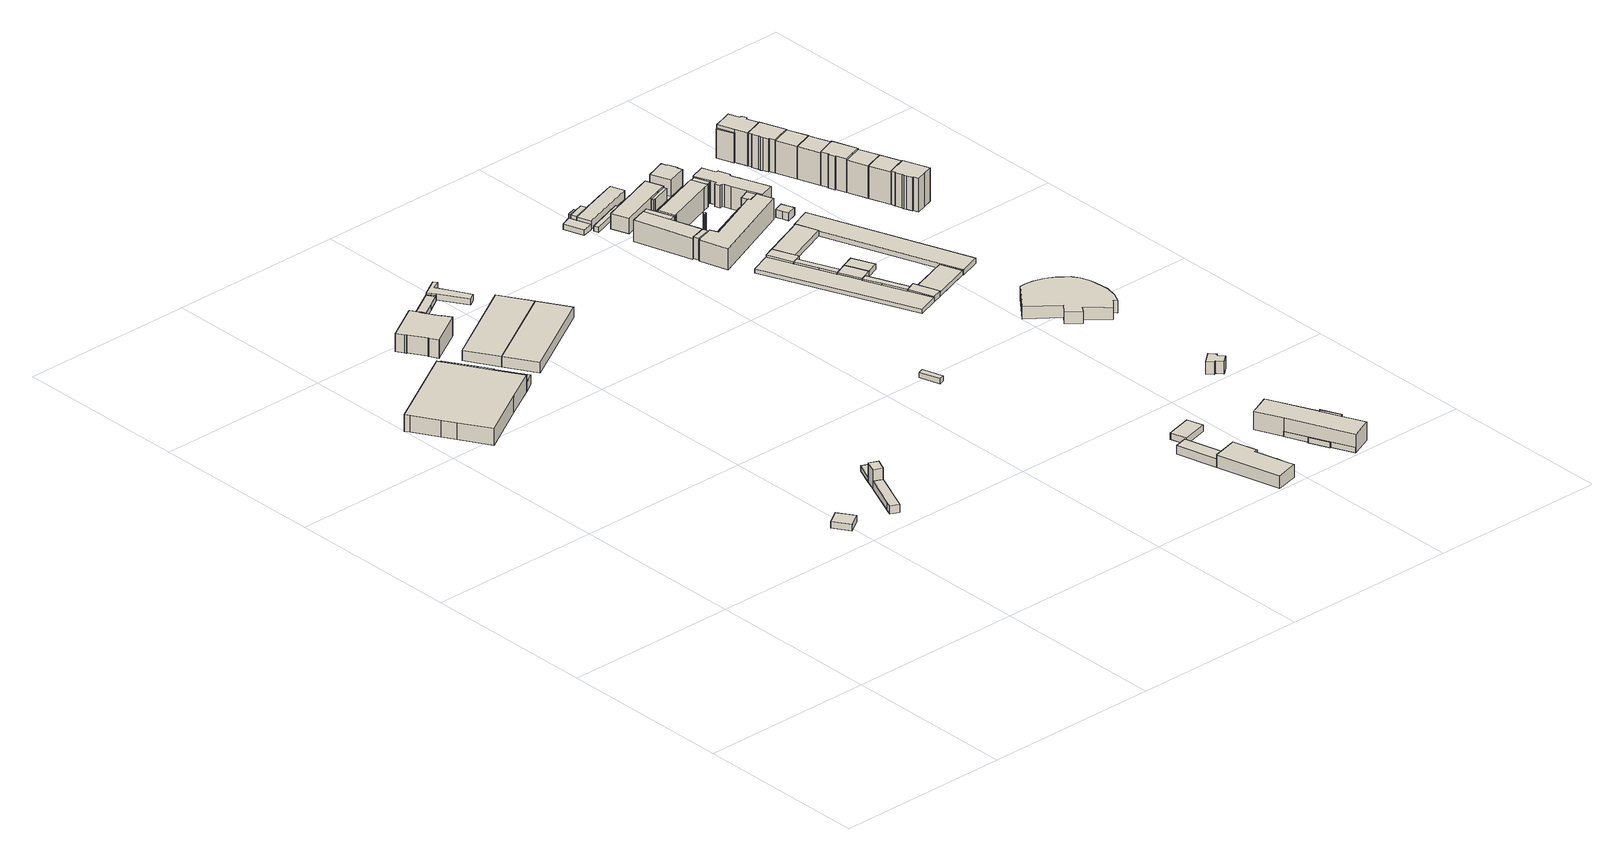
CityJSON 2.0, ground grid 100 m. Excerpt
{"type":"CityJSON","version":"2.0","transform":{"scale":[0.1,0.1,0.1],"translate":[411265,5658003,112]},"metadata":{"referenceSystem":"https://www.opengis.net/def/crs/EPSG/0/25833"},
"CityObjects":{
"building1":{"type":"Building","attributes":{"name":"Alter Schlachthof","Dachtyp_tdc":"tdcPolyFlatRoof","Gemeindeschluessel":14612000,"Dachneigung":0,"QualitaetDacherkennung":9,"Geometrietyp2DReferenz":"3000","measuredHeight":9.53,"function":"31001_2090","roofType":"1000"},"geometry":[{"type":"Solid","lod":"1","boundaries":[[[[0,1,2,3,4,5,6,7,8,9]],[[10,11,12,13,14,15,16,17,18,19]],[[9,11,10,0]],[[8,12,11,9]],[[7,13,12,8]],[[6,14,13,7]],[[5,15,14,6]],[[4,16,15,5]],[[3,17,16,4]],[[2,18,17,3]],[[1,19,18,2]],[[0,10,19,1]]]]}]},
"building2":{"type":"Building","attributes":{"Gemeindeschluessel":14612000,"Dachtyp_tdc":"tdcPolyFlatRoof","Dachneigung":0,"QualitaetDacherkennung":78,"Geometrietyp2DReferenz":"3000","measuredHeight":3.71,"function":"31001_9998","roofType":"1000"},"geometry":[{"type":"Solid","lod":"1","boundaries":[[[[20,21,22,23]],[[24,25,26,27]],[[23,25,24,20]],[[22,26,25,23]],[[21,27,26,22]],[[20,24,27,21]]]]}]},
"building3":{"type":"Building","attributes":{"name":"Alter Schlachthof","Dachtyp_tdc":"tdcPolyFlatRoof","Gemeindeschluessel":14612000,"Dachneigung":11.38,"QualitaetDacherkennung":73,"Geometrietyp2DReferenz":"3000","measuredHeight":6.28,"function":"31001_2090","roofType":"2100"},"geometry":[{"type":"Solid","lod":"1","boundaries":[[[[28,29,30,31]],[[32,33,34,35]],[[31,33,32,28]],[[30,34,33,31]],[[29,35,34,30]],[[28,32,35,29]]]]}]},
"building4":{"type":"Building","attributes":{"name":"Alter Schlachthof","Dachtyp_tdc":"tdcPolyFlatRoof","Gemeindeschluessel":14612000,"Dachneigung":7.67,"QualitaetDacherkennung":67,"Geometrietyp2DReferenz":"3000","measuredHeight":6.2,"function":"31001_2090","roofType":"2100"},"geometry":[{"type":"Solid","lod":"1","boundaries":[[[[36,37,38,39]],[[40,41,35,34]],[[39,41,40,36]],[[38,35,41,39]],[[37,34,35,38]],[[36,40,34,37]]]]}]},
"building5":{"type":"Building","attributes":{"Gemeindeschluessel":14612000,"Dachneigung":78.5,"Dachorientierung":0,"MittlereTraufHoehe":117.08,"QualitaetDacherkennung":98,"ObjektHoehe":5.22,"BodenHoehe":112.3,"Geometrietyp2DReferenz":"3000","AbsoluteHoehe":117.52,"Dachflaeche":137.96,"measuredHeight":5.22,"function":"31001_9998","roofType":"2100","storeysAboveGround":2},"geometry":[{"type":"Solid","lod":"1","boundaries":[[[[42,43,44,45,46]],[[47,48,49,50,51]],[[46,48,47,42]],[[45,49,48,46]],[[44,50,49,45]],[[43,51,50,44]],[[42,47,51,43]]]]}]},
"building6":{"type":"Building","attributes":{"name":"Alter Schlachthof","Dachtyp_tdc":"tdcHipAndGableRoof","Gemeindeschluessel":14612000,"Dachneigung":11.64,"QualitaetDacherkennung":58,"Geometrietyp2DReferenz":"3000","measuredHeight":6.26,"function":"31001_2090","roofType":"5000"},"geometry":[{"type":"Solid","lod":"1","boundaries":[[[[52,53,54,55]],[[56,57,14,13]],[[55,57,56,52]],[[54,14,57,55]],[[53,13,14,54]],[[52,56,13,53]]]]}]},
"building7":{"type":"Building","attributes":{"Gemeindeschluessel":14612000,"Dachneigung":77.65,"Dachorientierung":0,"MittlereTraufHoehe":123.57,"QualitaetDacherkennung":95,"ObjektHoehe":11.77,"BodenHoehe":112.38,"Geometrietyp2DReferenz":"3000","AbsoluteHoehe":124.15,"Dachflaeche":38.64,"measuredHeight":11.77,"function":"31001_9998","roofType":"2100","storeysAboveGround":4},"geometry":[{"type":"Solid","lod":"1","boundaries":[[[[58,59,60,61]],[[62,63,64,65]],[[61,63,62,58]],[[60,64,63,61]],[[59,65,64,60]],[[58,62,65,59]]]]}]},
"building8":{"type":"Building","attributes":{"Dachtyp_tdc":"tdcCutTentRoof","Gemeindeschluessel":14612000,"Dachneigung":25.78,"QualitaetDacherkennung":80,"Geometrietyp2DReferenz":"3000","measuredHeight":12.9,"function":"31001_9998","roofType":"9999"},"geometry":[{"type":"Solid","lod":"1","boundaries":[[[[66,67,68,69,70,71,72,73,74,75,76,77,78,79,80,81,82,83]],[[84,85,86,87,88,89,90,91,92,93,94,95,96,97,98,99,100,101]],[[83,85,84,66]],[[82,86,85,83]],[[81,87,86,82]],[[80,88,87,81]],[[79,89,88,80]],[[78,90,89,79]],[[77,91,90,78]],[[76,92,91,77]],[[75,93,92,76]],[[74,94,93,75]],[[73,95,94,74]],[[72,96,95,73]],[[71,97,96,72]],[[70,98,97,71]],[[69,99,98,70]],[[68,100,99,69]],[[67,101,100,68]],[[66,84,101,67]]]]}]},
"building9":{"type":"Building","attributes":{"Gemeindeschluessel":14612000,"Dachneigung":81.82,"Dachorientierung":0,"MittlereTraufHoehe":115.26,"QualitaetDacherkennung":97,"ObjektHoehe":3.31,"BodenHoehe":112.33,"Geometrietyp2DReferenz":"3000","AbsoluteHoehe":115.64,"Dachflaeche":63.45,"measuredHeight":3.31,"function":"31001_9998","roofType":"2100","storeysAboveGround":1},"geometry":[{"type":"Solid","lod":"1","boundaries":[[[[102,103,104,105]],[[106,107,108,109]],[[105,107,106,102]],[[104,108,107,105]],[[103,109,108,104]],[[102,106,109,103]]]]}]},
"building10":{"type":"Building","attributes":{"Dachtyp_tdc":"tdcPolyFlatRoof","Gemeindeschluessel":14612000,"Dachneigung":0,"QualitaetDacherkennung":83,"Geometrietyp2DReferenz":"3000","measuredHeight":3.04,"function":"31001_9998","roofType":"1000"},"geometry":[{"type":"Solid","lod":"1","boundaries":[[[[110,111,112,113]],[[114,115,116,117]],[[113,115,114,110]],[[112,116,115,113]],[[111,117,116,112]],[[110,114,117,111]]]]}]},
"building11":{"type":"Building","attributes":{"Dachtyp_tdc":"tdcHipRoof","Gemeindeschluessel":14612000,"Dachneigung":18.66,"QualitaetDacherkennung":62,"Geometrietyp2DReferenz":"3000","measuredHeight":7.81,"function":"31001_2000","roofType":"3200"},"geometry":[{"type":"Solid","lod":"1","boundaries":[[[[118,119,120,121]],[[122,123,124,125]],[[121,123,122,118]],[[120,124,123,121]],[[119,125,124,120]],[[118,122,125,119]]]]}]},
"building12":{"type":"Building","attributes":{"Gemeindeschluessel":14612000,"Dachneigung":90,"Dachorientierung":0,"MittlereTraufHoehe":115.45,"QualitaetDacherkennung":100,"ObjektHoehe":2.75,"BodenHoehe":112.71,"Geometrietyp2DReferenz":"3000","AbsoluteHoehe":115.45,"Dachflaeche":93.34,"measuredHeight":2.75,"function":"31001_2000","roofType":"1000","storeysAboveGround":1},"geometry":[{"type":"Solid","lod":"1","boundaries":[[[[126,127,128,129,130,131]],[[132,133,134,135,136,137]],[[131,133,132,126]],[[130,134,133,131]],[[129,135,134,130]],[[128,136,135,129]],[[127,137,136,128]],[[126,132,137,127]]]]}]},
"building13":{"type":"Building","attributes":{"Dachtyp_tdc":"tdcHipRoof","Gemeindeschluessel":14612000,"Dachneigung":18.47,"QualitaetDacherkennung":50,"Geometrietyp2DReferenz":"3000","measuredHeight":7.72,"function":"31001_2000","roofType":"3200"},"geometry":[{"type":"Solid","lod":"1","boundaries":[[[[119,138,139,120]],[[125,124,140,141]],[[120,124,125,119]],[[139,140,124,120]],[[138,141,140,139]],[[119,125,141,138]]]]}]},
"building14":{"type":"Building","attributes":{"Gemeindeschluessel":14612000,"Dachtyp_tdc":"tdcPolyFlatRoof","Dachneigung":0,"QualitaetDacherkennung":73,"Geometrietyp2DReferenz":"3000","measuredHeight":3.45,"function":"31001_9998","roofType":"1000"},"geometry":[{"type":"Solid","lod":"1","boundaries":[[[[142,143,144,145,146,147,148]],[[149,150,151,152,153,154,155]],[[148,150,149,142]],[[147,151,150,148]],[[146,152,151,147]],[[145,153,152,146]],[[144,154,153,145]],[[143,155,154,144]],[[142,149,155,143]]]]}]},
"building15":{"type":"Building","attributes":{"Gemeindeschluessel":14612000,"Dachneigung":82.7,"Dachorientierung":-16.27,"MittlereTraufHoehe":115.8,"QualitaetDacherkennung":93,"ObjektHoehe":3.22,"BodenHoehe":112.78,"Geometrietyp2DReferenz":"3000","AbsoluteHoehe":116,"Dachflaeche":39.64,"measuredHeight":3.22,"function":"31001_9998","roofType":"3100","storeysAboveGround":1},"geometry":[{"type":"Solid","lod":"1","boundaries":[[[[156,157,158,159]],[[160,161,162,163]],[[159,161,160,156]],[[158,162,161,159]],[[157,163,162,158]],[[156,160,163,157]]]]}]},
"building16":{"type":"Building","attributes":{"Dachtyp_tdc":"tdcGableRoof","Gemeindeschluessel":14612000,"Dachneigung":14.34,"QualitaetDacherkennung":86,"Geometrietyp2DReferenz":"3000","measuredHeight":5.36,"function":"31001_2000","roofType":"3100"},"geometry":[{"type":"Solid","lod":"1","boundaries":[[[[164,165,166,167]],[[168,169,170,171]],[[167,169,168,164]],[[166,170,169,167]],[[165,171,170,166]],[[164,168,171,165]]]]}]},
"building17":{"type":"Building","attributes":{"Dachtyp_tdc":"tdcFreeFormRoof","Gemeindeschluessel":14612000,"Dachneigung":14.89,"QualitaetDacherkennung":85,"Geometrietyp2DReferenz":"3000","measuredHeight":8.32,"function":"31001_2000","roofType":"5000"},"geometry":[{"type":"Solid","lod":"1","boundaries":[[[[172,173,174,175,176,177,178,179,180,181,182,183,184]],[[185,168,171,186,187,188,189,190,191,192,193,194,195]],[[184,168,185,172]],[[183,171,168,184]],[[182,186,171,183]],[[181,187,186,182]],[[180,188,187,181]],[[179,189,188,180]],[[178,190,189,179]],[[177,191,190,178]],[[176,192,191,177]],[[175,193,192,176]],[[174,194,193,175]],[[173,195,194,174]],[[172,185,195,173]]]]}]},
"building18":{"type":"Building","attributes":{"Dachtyp_tdc":"tdcGableRoof","Gemeindeschluessel":14612000,"Dachneigung":14.03,"QualitaetDacherkennung":71,"Geometrietyp2DReferenz":"3000","measuredHeight":4.39,"function":"31001_2000","roofType":"3100"},"geometry":[{"type":"Solid","lod":"1","boundaries":[[[[196,197,198,199]],[[200,201,202,203]],[[199,201,200,196]],[[198,202,201,199]],[[197,203,202,198]],[[196,200,203,197]]]]}]},
"building19":{"type":"Building","attributes":{"Dachtyp_tdc":"tdcFreeFormRoof","Gemeindeschluessel":14612000,"Dachneigung":13.17,"QualitaetDacherkennung":57,"Geometrietyp2DReferenz":"3000","measuredHeight":3.96,"function":"31001_2000","roofType":"5000"},"geometry":[{"type":"Solid","lod":"1","boundaries":[[[[204,205,206,207]],[[208,209,210,211]],[[207,209,208,204]],[[206,210,209,207]],[[205,211,210,206]],[[204,208,211,205]]]]}]},
"building20":{"type":"Building","attributes":{"Gemeindeschluessel":14612000,"Geometrietyp2DReferenz":"3000","function":"31001_2000","roofType":"9999"},"children":["building20-1","building20-2"]},
"building20-1":{"type":"BuildingPart","attributes":{"Dachtyp_tdc":"tdcPolyFlatRoof","Dachneigung":3.9,"QualitaetDacherkennung":45,"Geometrietyp2DReferenz":"3000","measuredHeight":5.25,"roofType":"2100"},"parents":["building20"],"geometry":[{"type":"Solid","lod":"1","boundaries":[[[[212,213,214,215]],[[216,217,218,219]],[[215,217,216,212]],[[214,218,217,215]],[[213,219,218,214]],[[212,216,219,213]]]]}]},
"building20-2":{"type":"BuildingPart","attributes":{"Dachtyp_tdc":"tdcPolyFlatRoof","Dachneigung":6.05,"QualitaetDacherkennung":46,"Geometrietyp2DReferenz":"3000","measuredHeight":5.54,"roofType":"2100"},"parents":["building20"],"geometry":[{"type":"Solid","lod":"1","boundaries":[[[[220,221,222,223,224]],[[225,226,216,219,227]],[[224,226,225,220]],[[223,216,226,224]],[[222,219,216,223]],[[221,227,219,222]],[[220,225,227,221]]]]}]},
"building21":{"type":"Building","attributes":{"Dachtyp_tdc":"tdcPolyFlatRoof","Gemeindeschluessel":14612000,"Dachneigung":0,"QualitaetDacherkennung":71,"Geometrietyp2DReferenz":"3000","measuredHeight":12.39,"function":"31001_9998","roofType":"1000"},"geometry":[{"type":"Solid","lod":"1","boundaries":[[[[228,229,230,231]],[[232,233,234,235]],[[231,233,232,228]],[[230,234,233,231]],[[229,235,234,230]],[[228,232,235,229]]]]}]},
"building22":{"type":"Building","attributes":{"Dachtyp_tdc":"tdcPolyFlatRoof","Gemeindeschluessel":14612000,"Dachneigung":0,"QualitaetDacherkennung":60,"Geometrietyp2DReferenz":"3000","measuredHeight":12.35,"function":"31001_9998","roofType":"1000"},"geometry":[{"type":"Solid","lod":"1","boundaries":[[[[236,237,238,239,240,241,242,243]],[[244,245,246,247,248,249,250,251]],[[243,245,244,236]],[[242,246,245,243]],[[241,247,246,242]],[[240,248,247,241]],[[239,249,248,240]],[[238,250,249,239]],[[237,251,250,238]],[[236,244,251,237]]]]}]},
"building23":{"type":"Building","attributes":{"Gemeindeschluessel":14612000,"Geometrietyp2DReferenz":"3000","function":"31001_9998","roofType":"9999"},"children":["building23-1","building23-2","building23-3","building23-4"]},
"building23-1":{"type":"BuildingPart","attributes":{"Dachtyp_tdc":"tdcPolyFlatRoof","Dachneigung":0,"QualitaetDacherkennung":0,"Geometrietyp2DReferenz":"3000","measuredHeight":3.02,"roofType":"9999"},"parents":["building23"],"geometry":[{"type":"Solid","lod":"1","boundaries":[[[[252,253,254,255]],[[256,257,258,259]],[[255,257,256,252]],[[254,258,257,255]],[[253,259,258,254]],[[252,256,259,253]]]]}]},
"building23-2":{"type":"BuildingPart","attributes":{"Dachtyp_tdc":"tdcHipRoof","Dachneigung":33.66,"QualitaetDacherkennung":73,"Geometrietyp2DReferenz":"3000","measuredHeight":12.81,"roofType":"3200"},"parents":["building23"],"geometry":[{"type":"Solid","lod":"1","boundaries":[[[[260,261,262,263,264,265,266,267,268]],[[269,270,271,272,273,274,275,276,277]],[[268,270,269,260]],[[267,271,270,268]],[[266,272,271,267]],[[265,273,272,266]],[[264,274,273,265]],[[263,275,274,264]],[[262,276,275,263]],[[261,277,276,262]],[[260,269,277,261]]]]}]},
"building23-3":{"type":"BuildingPart","attributes":{"Dachtyp_tdc":"tdcPolyFlatRoof","Dachneigung":0,"QualitaetDacherkennung":55,"Geometrietyp2DReferenz":"3000","measuredHeight":11.5,"roofType":"1000"},"parents":["building23"],"geometry":[{"type":"Solid","lod":"1","boundaries":[[[[278,279,280,281,282]],[[271,270,283,284,272]],[[282,270,271,278]],[[281,283,270,282]],[[280,284,283,281]],[[279,272,284,280]],[[278,271,272,279]]]]}]},
"building23-4":{"type":"BuildingPart","attributes":{"Dachtyp_tdc":"tdcPolyFlatRoof","Dachneigung":0,"QualitaetDacherkennung":0,"Geometrietyp2DReferenz":"3000","measuredHeight":3.12,"roofType":"9999"},"parents":["building23"],"geometry":[{"type":"Solid","lod":"1","boundaries":[[[[285,286,287,288,289,290,291]],[[292,276,275,293,294,258,257]],[[291,276,292,285]],[[290,275,276,291]],[[289,293,275,290]],[[288,294,293,289]],[[287,258,294,288]],[[286,257,258,287]],[[285,292,257,286]]]]}]},
"building24":{"type":"Building","attributes":{"Dachtyp_tdc":"tdcPolyFlatRoof","Gemeindeschluessel":14612000,"Dachneigung":8.72,"QualitaetDacherkennung":69,"Geometrietyp2DReferenz":"3000","measuredHeight":3.14,"function":"31001_9998","roofType":"2100"},"geometry":[{"type":"Solid","lod":"1","boundaries":[[[[295,296,297,298]],[[299,300,301,302]],[[298,300,299,295]],[[297,301,300,298]],[[296,302,301,297]],[[295,299,302,296]]]]}]},
"building25":{"type":"Building","attributes":{"Dachtyp_tdc":"tdcPolyFlatRoof","Gemeindeschluessel":14612000,"Dachneigung":0,"QualitaetDacherkennung":32,"Geometrietyp2DReferenz":"3000","measuredHeight":12.05,"function":"31001_9998","roofType":"1000"},"geometry":[{"type":"Solid","lod":"1","boundaries":[[[[303,304,305,306,307]],[[246,308,309,310,247]],[[307,308,246,303]],[[306,309,308,307]],[[305,310,309,306]],[[304,247,310,305]],[[303,246,247,304]]]]}]},
"building26":{"type":"Building","attributes":{"Stand_DGM":"2016","Stand_Basis-DLM":"2021","Gemeindeschluessel":"14612000","ObjektHoehe":20,"Stand_Laserscan":"2016","BodenHoehe":113.61,"Stand_3D-Stadtmodell":"2023","Geometrietyp2DReferenz":1000,"AbsoluteHoehe":133.61,"measuredHeight":20,"function":"51002_1290","roofType":"9999"},"geometry":[{"type":"Solid","lod":"1","boundaries":[[[[311,312,313,314,315,316,317,318,319,320,321,322,323,324,325,326,327,328,329,330,331,332,333]],[[334,335,336,337,338,339,340,341,342,343,344,345,346,347,348,349,350,351,352,353,354,355,356]],[[333,335,334,311]],[[332,336,335,333]],[[331,337,336,332]],[[330,338,337,331]],[[329,339,338,330]],[[328,340,339,329]],[[327,341,340,328]],[[326,342,341,327]],[[325,343,342,326]],[[324,344,343,325]],[[323,345,344,324]],[[322,346,345,323]],[[321,347,346,322]],[[320,348,347,321]],[[319,349,348,320]],[[318,350,349,319]],[[317,351,350,318]],[[316,352,351,317]],[[315,353,352,316]],[[314,354,353,315]],[[313,355,354,314]],[[312,356,355,313]],[[311,334,356,312]]]]}]},
"building27":{"type":"Building","attributes":{"Dachtyp_tdc":"tdcFreeFormRoof","Gemeindeschluessel":14612000,"Dachneigung":29.75,"QualitaetDacherkennung":46,"Geometrietyp2DReferenz":"3000","measuredHeight":6.28,"function":"31001_2000","roofType":"5000"},"geometry":[{"type":"Solid","lod":"1","boundaries":[[[[357,358,359,360,361,362]],[[363,364,365,366,367,368]],[[362,364,363,357]],[[361,365,364,362]],[[360,366,365,361]],[[359,367,366,360]],[[358,368,367,359]],[[357,363,368,358]]]]}]},
"building28":{"type":"Building","attributes":{"Dachtyp_tdc":"tdcPolyFlatRoof","Gemeindeschluessel":14612000,"Dachneigung":0,"QualitaetDacherkennung":53,"Geometrietyp2DReferenz":"3000","measuredHeight":5.5,"function":"31001_9998","roofType":"1000"},"geometry":[{"type":"Solid","lod":"1","boundaries":[[[[369,370,371,372]],[[373,374,375,376]],[[372,374,373,369]],[[371,375,374,372]],[[370,376,375,371]],[[369,373,376,370]]]]}]},
"building29":{"type":"Building","attributes":{"name":"NEO","Dachtyp_tdc":"tdcPolyFlatRoof","Gemeindeschluessel":14612000,"Dachneigung":0,"QualitaetDacherkennung":0,"Geometrietyp2DReferenz":"3000","BezugspunktDach":"2000","measuredHeight":3,"function":"31001_9998"},"geometry":[{"type":"Solid","lod":"1","boundaries":[[[[377,378,379,380,381]],[[382,383,384,385,386]],[[381,383,382,377]],[[380,384,383,381]],[[379,385,384,380]],[[378,386,385,379]],[[377,382,386,378]]]]}]},
"building30":{"type":"Building","attributes":{"Dachtyp_tdc":"tdcPolyFlatRoof","Gemeindeschluessel":14612000,"Dachneigung":0,"QualitaetDacherkennung":67,"Geometrietyp2DReferenz":"3000","measuredHeight":8.92,"function":"31001_9998","roofType":"1000"},"geometry":[{"type":"Solid","lod":"1","boundaries":[[[[387,388,389,390,391,392,393,394,395,396]],[[397,398,399,400,401,402,403,404,405,406]],[[396,398,397,387]],[[395,399,398,396]],[[394,400,399,395]],[[393,401,400,394]],[[392,402,401,393]],[[391,403,402,392]],[[390,404,403,391]],[[389,405,404,390]],[[388,406,405,389]],[[387,397,406,388]]]]}]},
"building31":{"type":"Building","attributes":{"name":"NEO","Dachtyp_tdc":"tdcPolyFlatRoof","Gemeindeschluessel":14612000,"Dachneigung":0,"QualitaetDacherkennung":0,"Geometrietyp2DReferenz":"3000","BezugspunktDach":"2000","measuredHeight":3,"function":"31001_9998"},"geometry":[{"type":"Solid","lod":"1","boundaries":[[[[407,408,409,410,411]],[[412,413,414,415,416]],[[411,413,412,407]],[[410,414,413,411]],[[409,415,414,410]],[[408,416,415,409]],[[407,412,416,408]]]]}]},
"building32":{"type":"Building","attributes":{"Dachtyp_tdc":"tdcPolyFlatRoof","Gemeindeschluessel":14612000,"Dachneigung":0,"QualitaetDacherkennung":58,"Geometrietyp2DReferenz":"3000","measuredHeight":12.03,"function":"31001_9998","roofType":"1000"},"geometry":[{"type":"Solid","lod":"1","boundaries":[[[[417,418,419,420,421,422,423,424,425,426,427,428,429,430]],[[431,432,433,434,232,235,435,436,437,438,439,440,441,442]],[[430,432,431,417]],[[429,433,432,430]],[[428,434,433,429]],[[427,232,434,428]],[[426,235,232,427]],[[425,435,235,426]],[[424,436,435,425]],[[423,437,436,424]],[[422,438,437,423]],[[421,439,438,422]],[[420,440,439,421]],[[419,441,440,420]],[[418,442,441,419]],[[417,431,442,418]]]]}]},
"building33":{"type":"Building","attributes":{"Dachtyp_tdc":"tdcPolyFlatRoof","Gemeindeschluessel":14612000,"Dachneigung":0,"QualitaetDacherkennung":41,"Geometrietyp2DReferenz":"3000","measuredHeight":5.56,"function":"31001_9998","roofType":"1000"},"geometry":[{"type":"Solid","lod":"1","boundaries":[[[[443,444,445,446]],[[447,448,449,450]],[[446,448,447,443]],[[445,449,448,446]],[[444,450,449,445]],[[443,447,450,444]]]]}]},
"building34":{"type":"Building","attributes":{"Dachtyp_tdc":"tdcPolyFlatRoof","Gemeindeschluessel":14612000,"Dachneigung":0,"QualitaetDacherkennung":69,"Geometrietyp2DReferenz":"3000","measuredHeight":12.73,"function":"31001_9998","roofType":"1000"},"geometry":[{"type":"Solid","lod":"1","boundaries":[[[[451,452,453,454,455,456,457,458,459]],[[460,461,462,463,464,465,466,467,468]],[[459,461,460,451]],[[458,462,461,459]],[[457,463,462,458]],[[456,464,463,457]],[[455,465,464,456]],[[454,466,465,455]],[[453,467,466,454]],[[452,468,467,453]],[[451,460,468,452]]]]}]},
"building35":{"type":"Building","attributes":{"Dachtyp_tdc":"tdcPolyFlatRoof","Gemeindeschluessel":14612000,"Dachneigung":0,"QualitaetDacherkennung":76,"Geometrietyp2DReferenz":"3000","measuredHeight":7.26,"function":"31001_2000","roofType":"1000"},"geometry":[{"type":"Solid","lod":"1","boundaries":[[[[469,470,471,472,473,474,475,476]],[[477,478,479,480,481,482,483,484]],[[476,478,477,469]],[[475,479,478,476]],[[474,480,479,475]],[[473,481,480,474]],[[472,482,481,473]],[[471,483,482,472]],[[470,484,483,471]],[[469,477,484,470]]]]}]},
"building36":{"type":"Building","attributes":{"Dachtyp_tdc":"tdcPolyFlatRoof","Gemeindeschluessel":14612000,"Dachneigung":2.61,"QualitaetDacherkennung":60,"Geometrietyp2DReferenz":"3000","measuredHeight":5.62,"function":"31001_9998","roofType":"2100"},"geometry":[{"type":"Solid","lod":"1","boundaries":[[[[485,486,487,488,489,490,491]],[[492,493,494,495,439,438,496]],[[491,493,492,485]],[[490,494,493,491]],[[489,495,494,490]],[[488,439,495,489]],[[487,438,439,488]],[[486,496,438,487]],[[485,492,496,486]]]]}]},
"building37":{"type":"Building","attributes":{"name":"NEO","Dachtyp_tdc":"tdcPolyFlatRoof","Gemeindeschluessel":14612000,"Dachneigung":0,"QualitaetDacherkennung":100,"Geometrietyp2DReferenz":"3000","measuredHeight":3,"function":"31001_9998","roofType":"1000"},"geometry":[{"type":"Solid","lod":"1","boundaries":[[[[497,498,499,500]],[[501,502,503,504]],[[500,502,501,497]],[[499,503,502,500]],[[498,504,503,499]],[[497,501,504,498]]]]}]},
"building38":{"type":"Building","attributes":{"Dachtyp_tdc":"tdcFreeFormRoof","Gemeindeschluessel":14612000,"Dachneigung":37.82,"QualitaetDacherkennung":17,"Geometrietyp2DReferenz":"3000","measuredHeight":8.64,"function":"31001_9998","roofType":"5000"},"geometry":[{"type":"Solid","lod":"1","boundaries":[[[[505,506,507,508,509,510,511]],[[512,513,514,515,516,517,518]],[[511,513,512,505]],[[510,514,513,511]],[[509,515,514,510]],[[508,516,515,509]],[[507,517,516,508]],[[506,518,517,507]],[[505,512,518,506]]]]}]},
"building39":{"type":"Building","attributes":{"name":"NEO","Gemeindeschluessel":14612000,"Geometrietyp2DReferenz":"3000","function":"31001_9998","roofType":"9999"},"children":["building39-1","building39-2","building39-3","building39-4","building39-5","building39-6","building39-7"]},
"building39-1":{"type":"BuildingPart","attributes":{"Dachtyp_tdc":"tdcPolyFlatRoof","Dachneigung":0,"QualitaetDacherkennung":92,"Geometrietyp2DReferenz":"3000","measuredHeight":3.3,"roofType":"1000"},"parents":["building39"],"geometry":[{"type":"Solid","lod":"1","boundaries":[[[[519,520,521,522,377,381]],[[523,524,525,526,527,528]],[[381,524,523,519]],[[377,525,524,381]],[[522,526,525,377]],[[521,527,526,522]],[[520,528,527,521]],[[519,523,528,520]]]]}]},
"building39-2":{"type":"BuildingPart","attributes":{"Dachtyp_tdc":"tdcPolyFlatRoof","Dachneigung":5.99,"QualitaetDacherkennung":68,"Geometrietyp2DReferenz":"3000","measuredHeight":3.06,"roofType":"2100"},"parents":["building39"],"geometry":[{"type":"Solid","lod":"1","boundaries":[[[[529,530,531,532,533,534,535,536,537,538,539]],[[526,525,540,541,542,543,544,545,546,547,548]],[[539,525,526,529]],[[538,540,525,539]],[[537,541,540,538]],[[536,542,541,537]],[[535,543,542,536]],[[534,544,543,535]],[[533,545,544,534]],[[532,546,545,533]],[[531,547,546,532]],[[530,548,547,531]],[[529,526,548,530]]]]}]},
"building39-3":{"type":"BuildingPart","attributes":{"Dachtyp_tdc":"tdcPolyFlatRoof","Dachneigung":0,"QualitaetDacherkennung":0,"Geometrietyp2DReferenz":"3000","measuredHeight":3.32,"roofType":"9999"},"parents":["building39"],"geometry":[{"type":"Solid","lod":"1","boundaries":[[[[521,520,549,550]],[[527,551,552,528]],[[550,551,527,521]],[[549,552,551,550]],[[520,528,552,549]],[[521,527,528,520]]]]}]},
"building39-4":{"type":"BuildingPart","attributes":{"Dachtyp_tdc":"tdcHipAndGableRoof","Dachneigung":10.3,"QualitaetDacherkennung":31,"Geometrietyp2DReferenz":"3000","measuredHeight":3.14,"roofType":"5000"},"parents":["building39"],"geometry":[{"type":"Solid","lod":"1","boundaries":[[[[553,554,555,556]],[[557,558,559,560]],[[555,558,557,556]],[[554,559,558,555]],[[553,560,559,554]],[[556,557,560,553]]]]}]},
"building39-5":{"type":"BuildingPart","attributes":{"Dachtyp_tdc":"tdcPolyFlatRoof","Dachneigung":0,"QualitaetDacherkennung":0,"Geometrietyp2DReferenz":"3000","measuredHeight":3.15,"roofType":"9999"},"parents":["building39"],"geometry":[{"type":"Solid","lod":"1","boundaries":[[[[409,561,562,563,564,410]],[[545,565,566,560,559,546]],[[410,565,545,409]],[[564,566,565,410]],[[563,560,566,564]],[[562,559,560,563]],[[561,546,559,562]],[[409,545,546,561]]]]}]},
"building39-6":{"type":"BuildingPart","attributes":{"Dachtyp_tdc":"tdcPolyFlatRoof","Dachneigung":0,"QualitaetDacherkennung":0,"Geometrietyp2DReferenz":"3000","measuredHeight":3.25,"roofType":"9999"},"parents":["building39"],"geometry":[{"type":"Solid","lod":"1","boundaries":[[[[379,567,568,498,497,380]],[[541,569,570,571,572,542]],[[380,569,541,379]],[[497,570,569,380]],[[498,571,570,497]],[[568,572,571,498]],[[567,542,572,568]],[[379,541,542,567]]]]}]},
"building39-7":{"type":"BuildingPart","attributes":{"Dachtyp_tdc":"tdcPolyFlatRoof","Dachneigung":0,"QualitaetDacherkennung":0,"Geometrietyp2DReferenz":"3000","measuredHeight":3,"roofType":"9999"},"parents":["building39"],"geometry":[{"type":"Solid","lod":"1","boundaries":[[[[573,574,575,576,577,578,579,580]],[[581,582,583,584,558,557,552,551]],[[580,582,581,573]],[[579,583,582,580]],[[578,584,583,579]],[[577,558,584,578]],[[576,557,558,577]],[[575,552,557,576]],[[574,551,552,575]],[[573,581,551,574]]]]}]},
"building40":{"type":"Building","attributes":{"Dachtyp_tdc":"tdcPolyFlatRoof","Gemeindeschluessel":14612000,"Dachneigung":0,"QualitaetDacherkennung":70,"Geometrietyp2DReferenz":"3000","measuredHeight":12.07,"function":"31001_9998","roofType":"1000"},"geometry":[{"type":"Solid","lod":"1","boundaries":[[[[585,586,587,588,589,590,591,592]],[[593,466,465,594,595,596,597,598]],[[592,466,593,585]],[[591,465,466,592]],[[590,594,465,591]],[[589,595,594,590]],[[588,596,595,589]],[[587,597,596,588]],[[586,598,597,587]],[[585,593,598,586]]]]}]},
"building41":{"type":"Building","attributes":{"Dachtyp_tdc":"tdcPolyFlatRoof","Gemeindeschluessel":14612000,"Dachneigung":7.11,"QualitaetDacherkennung":47,"Geometrietyp2DReferenz":"3000","measuredHeight":12.09,"function":"31001_9998","roofType":"2100"},"geometry":[{"type":"Solid","lod":"1","boundaries":[[[[599,600,601,602,603,604]],[[439,495,494,605,441,440]],[[604,495,439,599]],[[603,494,495,604]],[[602,605,494,603]],[[601,441,605,602]],[[600,440,441,601]],[[599,439,440,600]]]]}]},
"building42":{"type":"Building","attributes":{"Gemeindeschluessel":14612000,"Dachneigung":90,"Dachorientierung":0,"MittlereTraufHoehe":119.98,"QualitaetDacherkennung":50,"ObjektHoehe":6.96,"BodenHoehe":113.02,"Geometrietyp2DReferenz":"3000","AbsoluteHoehe":119.98,"Dachflaeche":1209.79,"measuredHeight":6.96,"function":"31001_2000","roofType":"1000","storeysAboveGround":2},"geometry":[{"type":"Solid","lod":"1","boundaries":[[[[606,607,608,609,610,611,612,613,614,615,616,617,618,619,620,621,622,623,624]],[[625,626,627,628,629,630,631,632,633,634,635,636,637,638,639,640,641,642,643]],[[624,626,625,606]],[[623,627,626,624]],[[622,628,627,623]],[[621,629,628,622]],[[620,630,629,621]],[[619,631,630,620]],[[618,632,631,619]],[[617,633,632,618]],[[616,634,633,617]],[[615,635,634,616]],[[614,636,635,615]],[[613,637,636,614]],[[612,638,637,613]],[[611,639,638,612]],[[610,640,639,611]],[[609,641,640,610]],[[608,642,641,609]],[[607,643,642,608]],[[606,625,643,607]]]]}]},
"building43":{"type":"Building","attributes":{"Gemeindeschluessel":14612000,"Geometrietyp2DReferenz":"3000","function":"31001_9998","roofType":"9999"},"children":["building43-1","building43-2"]},
"building43-1":{"type":"BuildingPart","attributes":{"Dachtyp_tdc":"tdcHipAndGableRoof","Dachneigung":12.36,"QualitaetDacherkennung":21,"Geometrietyp2DReferenz":"3000","measuredHeight":4.64,"roofType":"5000"},"parents":["building43"],"geometry":[{"type":"Solid","lod":"1","boundaries":[[[[644,645,646,647]],[[648,649,650,651]],[[647,649,648,644]],[[646,650,649,647]],[[645,651,650,646]],[[644,648,651,645]]]]}]},
"building43-2":{"type":"BuildingPart","attributes":{"Dachtyp_tdc":"tdcTentRoof","Dachneigung":23.63,"QualitaetDacherkennung":79,"Geometrietyp2DReferenz":"3000","measuredHeight":10.82,"roofType":"3500"},"parents":["building43"],"geometry":[{"type":"Solid","lod":"1","boundaries":[[[[652,653,654,655,656,657,658,659,660,661]],[[651,662,663,664,665,666,667,668,669,648]],[[660,662,651,661]],[[659,663,662,660]],[[658,664,663,659]],[[657,665,664,658]],[[656,666,665,657]],[[655,667,666,656]],[[654,668,667,655]],[[653,669,668,654]],[[652,648,669,653]],[[661,651,648,652]]]]}]},
"building44":{"type":"Building","attributes":{"Dachtyp_tdc":"tdcFreeFormRoof","Gemeindeschluessel":14612000,"Dachneigung":29.74,"QualitaetDacherkennung":71,"Geometrietyp2DReferenz":"3000","measuredHeight":14.82,"function":"31001_9998","roofType":"5000"},"geometry":[{"type":"Solid","lod":"1","boundaries":[[[[670,671,672,673,674,675,676,677,678,679,680,681,682,683,684,685,686,687,688,689,690,691,692,693]],[[694,695,696,697,698,699,700,701,702,703,704,705,706,707,708,709,710,711,712,713,714,715,716,717]],[[693,695,694,670]],[[692,696,695,693]],[[691,697,696,692]],[[690,698,697,691]],[[689,699,698,690]],[[688,700,699,689]],[[687,701,700,688]],[[686,702,701,687]],[[685,703,702,686]],[[684,704,703,685]],[[683,705,704,684]],[[682,706,705,683]],[[681,707,706,682]],[[680,708,707,681]],[[679,709,708,680]],[[678,710,709,679]],[[677,711,710,678]],[[676,712,711,677]],[[675,713,712,676]],[[674,714,713,675]],[[673,715,714,674]],[[672,716,715,673]],[[671,717,716,672]],[[670,694,717,671]]]]}]},
"building45":{"type":"Building","attributes":{"Dachtyp_tdc":"tdcPolyFlatRoof","Gemeindeschluessel":14612000,"Dachneigung":0,"QualitaetDacherkennung":81,"Geometrietyp2DReferenz":"3000","measuredHeight":4.4,"function":"31001_9998","roofType":"1000"},"geometry":[{"type":"Solid","lod":"1","boundaries":[[[[718,719,720,721,722,723]],[[724,725,726,727,728,729]],[[723,725,724,718]],[[722,726,725,723]],[[721,727,726,722]],[[720,728,727,721]],[[719,729,728,720]],[[718,724,729,719]]]]}]},
"building46":{"type":"Building","attributes":{"Gemeindeschluessel":14612000,"Geometrietyp2DReferenz":"3000","function":"31001_9998","roofType":"9999"},"children":["building46-1","building46-2"]},
"building46-1":{"type":"BuildingPart","attributes":{"Dachtyp_tdc":"tdcFreeFormRoof","Dachneigung":51.58,"QualitaetDacherkennung":24,"Geometrietyp2DReferenz":"3000","measuredHeight":17.11,"roofType":"5000"},"parents":["building46"],"geometry":[{"type":"Solid","lod":"1","boundaries":[[[[730,731,732,733]],[[734,735,736,737]],[[733,735,734,730]],[[732,736,735,733]],[[731,737,736,732]],[[730,734,737,731]]]]}]},
"building46-2":{"type":"BuildingPart","attributes":{"Dachtyp_tdc":"tdcGableRoof","Dachneigung":44.61,"QualitaetDacherkennung":76,"Geometrietyp2DReferenz":"3000","measuredHeight":22.48,"roofType":"3100"},"parents":["building46"],"geometry":[{"type":"Solid","lod":"1","boundaries":[[[[738,739,740,741,742,743,744,745,746,747,748,749,750]],[[751,752,753,754,755,756,757,758,734,737,759,760,761]],[[750,752,751,738]],[[749,753,752,750]],[[748,754,753,749]],[[747,755,754,748]],[[746,756,755,747]],[[745,757,756,746]],[[744,758,757,745]],[[743,734,758,744]],[[742,737,734,743]],[[741,759,737,742]],[[740,760,759,741]],[[739,761,760,740]],[[738,751,761,739]]]]}]},
"building47":{"type":"Building","attributes":{"Dachtyp_tdc":"tdcGableRoof","Gemeindeschluessel":14612000,"Dachneigung":44.67,"QualitaetDacherkennung":75,"Geometrietyp2DReferenz":"3000","measuredHeight":22.5,"function":"31001_9998","roofType":"3100"},"geometry":[{"type":"Solid","lod":"1","boundaries":[[[[762,763,764,765,766,767,768,769,770,771,772,773,774]],[[775,776,777,778,779,780,758,757,756,781,782,783,784]],[[774,776,775,762]],[[773,777,776,774]],[[772,778,777,773]],[[771,779,778,772]],[[770,780,779,771]],[[769,758,780,770]],[[768,757,758,769]],[[767,756,757,768]],[[766,781,756,767]],[[765,782,781,766]],[[764,783,782,765]],[[763,784,783,764]],[[762,775,784,763]]]]}]},
"building48":{"type":"Building","attributes":{"Dachtyp_tdc":"tdcGableRoof","Gemeindeschluessel":14612000,"Dachneigung":12.69,"QualitaetDacherkennung":45,"Geometrietyp2DReferenz":"3000","measuredHeight":21.02,"function":"31001_9998","roofType":"3100"},"geometry":[{"type":"Solid","lod":"1","boundaries":[[[[785,786,787,788]],[[789,783,781,790]],[[788,783,789,785]],[[787,781,783,788]],[[786,790,781,787]],[[785,789,790,786]]]]}]},
"building49":{"type":"Building","attributes":{"Dachtyp_tdc":"tdcGableRoof","Gemeindeschluessel":14612000,"Dachneigung":10.78,"QualitaetDacherkennung":43,"Geometrietyp2DReferenz":"3000","measuredHeight":20.85,"function":"31001_9998","roofType":"3100"},"geometry":[{"type":"Solid","lod":"1","boundaries":[[[[791,792,793,794]],[[790,795,796,789]],[[794,795,790,791]],[[793,796,795,794]],[[792,789,796,793]],[[791,790,789,792]]]]}]},
"building50":{"type":"Building","attributes":{"Dachtyp_tdc":"tdcGableRoof","Gemeindeschluessel":14612000,"Dachneigung":44.86,"QualitaetDacherkennung":73,"Geometrietyp2DReferenz":"3000","measuredHeight":22.51,"function":"31001_9998","roofType":"3100"},"geometry":[{"type":"Solid","lod":"1","boundaries":[[[[797,798,799,800,801,802,803,804,805,806]],[[807,808,809,796,810,795,811,812,813,814]],[[806,808,807,797]],[[805,809,808,806]],[[804,796,809,805]],[[803,810,796,804]],[[802,795,810,803]],[[801,811,795,802]],[[800,812,811,801]],[[799,813,812,800]],[[798,814,813,799]],[[797,807,814,798]]]]}]},
"building51":{"type":"Building","attributes":{"Dachtyp_tdc":"tdcGableRoof","Gemeindeschluessel":14612000,"Dachneigung":12.08,"QualitaetDacherkennung":45,"Geometrietyp2DReferenz":"3000","measuredHeight":20.98,"function":"31001_9998","roofType":"3100"},"geometry":[{"type":"Solid","lod":"1","boundaries":[[[[815,816,817,818]],[[819,813,811,820]],[[818,813,819,815]],[[817,811,813,818]],[[816,820,811,817]],[[815,819,820,816]]]]}]},
"building52":{"type":"Building","attributes":{"Dachtyp_tdc":"tdcGableRoof","Gemeindeschluessel":14612000,"Dachneigung":12.29,"QualitaetDacherkennung":46,"Geometrietyp2DReferenz":"3000","measuredHeight":21,"function":"31001_9998","roofType":"3100"},"geometry":[{"type":"Solid","lod":"1","boundaries":[[[[816,815,821,822]],[[820,823,824,819]],[[822,823,820,816]],[[821,824,823,822]],[[815,819,824,821]],[[816,820,819,815]]]]}]},
"building53":{"type":"Building","attributes":{"Dachtyp_tdc":"tdcGableRoof","Gemeindeschluessel":14612000,"Dachneigung":43.61,"QualitaetDacherkennung":75,"Geometrietyp2DReferenz":"3000","measuredHeight":22.46,"function":"31001_9998","roofType":"3100"},"geometry":[{"type":"Solid","lod":"1","boundaries":[[[[825,826,827,828,829,830,831,832,833,834,835,836,837]],[[838,839,840,841,842,843,824,844,823,845,846,847,848]],[[837,839,838,825]],[[836,840,839,837]],[[835,841,840,836]],[[834,842,841,835]],[[833,843,842,834]],[[832,824,843,833]],[[831,844,824,832]],[[830,823,844,831]],[[829,845,823,830]],[[828,846,845,829]],[[827,847,846,828]],[[826,848,847,827]],[[825,838,848,826]]]]}]}
},
"vertices":[
[2,3361,96],[18,3335,96],[100,3195,96],[141,3125,96],[239,2959,96],[528,3130,96],[711,3237,96],[613,3402,96],[572,3473,96],[474,3639,96],[2,3361,0],[474,3639,0],[572,3473,0],[613,3402,0],[711,3237,0],[528,3130,0],[239,2959,0],[141,3125,0],[100,3195,0],[18,3335,0],
[980,1136,42],[1056,1186,42],[996,1277,42],[920,1227,42],[980,1136,5],[920,1227,5],[996,1277,5],[1056,1186,5],
[474,3639,56],[572,3473,56],[637,3511,56],[539,3677,56],[474,3639,1],[539,3677,1],[637,3511,1],[572,3473,1],
[678,3440,57],[637,3511,57],[572,3473,57],[613,3402,57],[678,3440,1],[613,3402,1],
[1231,1132,50],[1279,1111,50],[1381,1347,50],[1333,1368,50],[1245,1166,50],[1231,1132,3],[1245,1166,3],[1333,1368,3],[1381,1347,3],[1279,1111,3],
[678,3440,55],[613,3402,55],[711,3237,55],[775,3275,55],[678,3440,0],[775,3275,0],
[1361,1434,116],[1333,1368,116],[1381,1347,116],[1410,1412,116],[1361,1434,4],[1410,1412,4],[1381,1347,4],[1333,1368,4],
[699,4086,105],[694,4084,105],[500,3969,105],[496,3966,105],[521,3925,105],[526,3916,105],[530,3918,105],[586,3822,105],[583,3820,105],[586,3815,105],[612,3771,105],[615,3773,105],[810,3888,105],[814,3891,105],[785,3940,105],[781,3937,105],[724,4034,105],[728,4036,105],[699,4086,1],[728,4036,1],[724,4034,1],[781,3937,1],[785,3940,1],[814,3891,1],[810,3888,1],[615,3773,1],[612,3771,1],[586,3815,1],[583,3820,1],[586,3822,1],[530,3918,1],[526,3916,1],[521,3925,1],[496,3966,1],[500,3969,1],[694,4084,1],
[1409,1543,33],[1361,1434,33],[1410,1412,33],[1457,1522,33],[1409,1543,3],[1457,1522,3],[1410,1412,3],[1361,1434,3],
[976,4192,34],[949,4234,34],[699,4086,34],[728,4036,34],[976,4192,4],[728,4036,4],[699,4086,4],[949,4234,4],
[677,3674,63],[781,3497,63],[1270,3784,63],[1165,3962,63],[677,3674,3],[1165,3962,3],[1270,3784,3],[781,3497,3],
[826,4099,35],[967,4184,35],[941,4228,35],[772,4126,35],[786,4103,35],[814,4119,35],[826,4099,7],[814,4119,7],[786,4103,7],[772,4126,7],[941,4228,7],[967,4184,7],
[883,3323,63],[1371,3612,63],[1371,3612,3],[883,3323,3],
[1112,4066,43],[1012,4246,43],[1058,4271,43],[1046,4292,43],[949,4234,43],[976,4192,43],[1070,4041,43],[1112,4066,8],[1070,4041,8],[976,4192,8],[949,4234,8],[1046,4292,8],[1058,4271,8],[1012,4246,8],
[2265,2024,39],[2234,2015,39],[2268,1898,39],[2299,1908,39],[2265,2024,8],[2299,1908,8],[2268,1898,8],[2234,2015,8],
[2731,368,57],[2804,387,57],[2745,619,57],[2672,600,57],[2731,368,8],[2672,600,8],[2745,619,8],[2804,387,8],
[2729,368,82],[2822,5,82],[2949,38,82],[2944,57,82],[2939,76,82],[2932,103,82],[2923,139,82],[2920,151,82],[2891,263,82],[2910,267,82],[2874,406,82],[2804,387,82],[2731,368,82],[2729,368,8],[2874,406,8],[2910,267,8],[2891,263,8],[2920,151,8],[2923,139,8],[2932,103,8],[2939,76,8],[2944,57,8],[2949,38,8],[2822,5,8],
[2744,724,48],[2769,630,48],[2916,670,48],[2891,763,48],[2744,724,11],[2891,763,11],[2916,670,11],[2769,630,11],
[2004,4177,44],[1963,4296,44],[1905,4273,44],[1942,4160,44],[2004,4177,12],[1942,4160,12],[1905,4273,12],[1963,4296,12],
[1967,4286,68],[2015,4302,68],[2011,4312,68],[1963,4296,68],[1967,4286,15],[1963,4296,15],[2011,4312,15],[2015,4302,15],
[2075,4286,65],[2064,4318,65],[2015,4302,65],[1967,4286,65],[1978,4253,65],[2075,4286,15],[1978,4253,15],[2064,4318,15],
[2194,3592,140],[2280,3617,140],[2271,3646,140],[2185,3622,140],[2194,3592,16],[2185,3622,16],[2271,3646,16],[2280,3617,16],
[2178,3620,136],[2185,3622,136],[2271,3646,136],[2275,3648,136],[2268,3671,136],[2221,3830,136],[2176,3980,136],[2081,3948,136],[2178,3620,13],[2081,3948,13],[2176,3980,13],[2221,3830,13],[2268,3671,13],[2275,3648,13],[2271,3646,13],[2185,3622,13],
[3227,239,40],[3275,128,40],[3280,129,40],[3232,240,40],[3227,239,10],[3232,240,10],[3280,129,10],[3275,128,10],
[3235,569,116],[3113,516,116],[3180,365,116],[3337,7,116],[3458,60,116],[3434,114,116],[3404,184,116],[3355,294,116],[3356,295,116],[3235,569,10],[3356,295,10],[3355,294,10],[3404,184,10],[3434,114,10],[3458,60,10],[3337,7,10],[3180,365,10],[3113,516,10],
[3355,294,125],[3404,184,125],[3408,186,125],[3360,296,125],[3356,295,125],[3360,296,10],[3408,186,10],
[3178,364,41],[3232,240,41],[3280,129,41],[3280,130,41],[3334,6,41],[3337,7,41],[3180,365,41],[3178,364,10],[3334,6,10],[3280,130,10],
[2222,4235,40],[2007,4159,40],[2016,4132,40],[2232,4209,40],[2222,4235,11],[2232,4209,11],[2016,4132,11],[2007,4159,11],
[2176,3980,133],[2221,3830,133],[2258,3843,133],[2228,3929,133],[2206,3991,133],[2206,3991,13],[2228,3929,13],[2258,3843,13],
[2288,3660,216],[2289,3658,216],[2291,3656,216],[2292,3655,216],[2294,3654,216],[2295,3654,216],[2297,3654,216],[2299,3655,216],[2301,3656,216],[2302,3658,216],[2303,3658,216],[2303,3660,216],[2303,3663,216],[2303,3665,216],[2301,3667,216],[2299,3668,216],[2298,3668,216],[2297,3669,216],[2295,3669,216],[2292,3668,216],[2291,3667,216],[2289,3665,216],[2288,3663,216],[2288,3660,16],[2288,3663,16],[2289,3665,16],[2291,3667,16],[2292,3668,16],[2295,3669,16],[2297,3669,16],[2298,3668,16],[2299,3668,16],[2301,3667,16],[2303,3665,16],[2303,3663,16],[2303,3660,16],[2303,3658,16],[2302,3658,16],[2301,3656,16],[2299,3655,16],[2297,3654,16],[2295,3654,16],[2294,3654,16],[2292,3655,16],[2291,3656,16],[2289,3658,16],
[2004,4177,64],[2328,4285,64],[2302,4362,64],[2188,4324,64],[2075,4286,64],[1978,4253,64],[2004,4177,13],[1978,4253,13],[2075,4286,13],[2188,4324,13],[2302,4362,13],[2328,4285,13],
[2358,3636,72],[2372,3602,72],[2396,3612,72],[2381,3646,72],[2358,3636,17],[2381,3646,17],[2396,3612,17],[2372,3602,17],
[2499,3227,43],[2551,3098,43],[2589,3005,43],[2620,3017,43],[2530,3240,43],[2499,3227,13],[2530,3240,13],[2620,3017,13],[2589,3005,13],[2551,3098,13],
[2333,4096,99],[2402,4121,99],[2456,4139,99],[2459,4140,99],[2424,4239,99],[2373,4221,99],[2368,4219,99],[2315,4200,99],[2086,4120,99],[2120,4022,99],[2333,4096,10],[2120,4022,10],[2086,4120,10],[2315,4200,10],[2368,4219,10],[2373,4221,10],[2424,4239,10],[2459,4140,10],[2456,4139,10],[2402,4121,10],
[2640,2877,42],[2682,2775,42],[2734,2647,42],[2765,2660,42],[2671,2890,42],[2640,2877,12],[2671,2890,12],[2765,2660,12],[2734,2647,12],[2682,2775,12],
[2737,3635,137],[2716,3693,137],[2705,3725,137],[2646,3703,137],[2641,3718,137],[2396,3612,137],[2372,3602,137],[2313,3577,137],[2293,3621,137],[2280,3617,137],[2194,3592,137],[2196,3584,137],[2189,3582,137],[2237,3423,137],[2737,3635,16],[2237,3423,16],[2189,3582,16],[2196,3584,16],[2293,3621,16],[2313,3577,16],[2372,3602,16],[2396,3612,16],[2641,3718,16],[2646,3703,16],[2705,3725,16],[2716,3693,16],
[2206,3991,68],[2228,3929,68],[2519,4031,68],[2498,4090,68],[2206,3991,12],[2498,4090,12],[2519,4031,12],[2228,3929,12],
[2268,3838,142],[2546,3936,142],[2582,3948,142],[2579,3957,142],[2550,4042,142],[2519,4031,142],[2228,3929,142],[2258,3843,142],[2261,3835,142],[2268,3838,14],[2261,3835,14],[2258,3843,14],[2228,3929,14],[2519,4031,14],[2550,4042,14],[2579,3957,14],[2582,3948,14],[2546,3936,14],
[3359,990,132],[3331,1023,132],[3340,1032,132],[3310,1068,132],[3248,1017,132],[3278,981,132],[3288,989,132],[3316,955,132],[3359,990,60],[3316,955,60],[3288,989,60],[3278,981,60],[3248,1017,60],[3310,1068,60],[3340,1032,60],[3331,1023,60],
[2375,3661,71],[2381,3646,71],[2396,3612,71],[2641,3718,71],[2628,3754,71],[2635,3756,71],[2630,3768,71],[2375,3661,16],[2630,3768,16],[2635,3756,16],[2628,3754,16],[2381,3646,16],
[2663,3035,43],[2715,2907,43],[2785,2936,43],[2733,3063,43],[2663,3035,13],[2733,3063,13],[2785,2936,13],[2715,2907,13],
[2333,4096,93],[2338,4081,93],[2348,4085,93],[2350,4081,93],[2462,4120,93],[2456,4139,93],[2402,4121,93],[2333,4096,11],[2402,4121,11],[2456,4139,11],[2462,4120,11],[2350,4081,11],[2348,4085,11],[2338,4081,11],
[2559,3252,43],[2551,3272,43],[2503,3392,43],[2442,3368,43],[2559,3252,10],[2530,3240,10],[2499,3227,10],[2442,3368,10],[2503,3392,10],[2551,3272,10],
[2442,3368,34],[2320,3318,34],[2665,2465,34],[2789,2509,34],[2734,2647,34],[2682,2775,34],[2640,2877,34],[2641,2877,34],[2589,3005,34],[2551,3098,34],[2499,3227,34],[2551,3098,10],[2589,3005,10],[2641,2877,10],[2640,2877,10],[2682,2775,10],[2734,2647,10],[2789,2509,10],[2665,2465,10],[2320,3318,10],
[2799,3371,43],[2755,3494,43],[2755,3494,10],[2799,3371,10],
[2801,2651,34],[2845,2529,34],[3070,2609,34],[3027,2732,34],[3027,2732,10],[3070,2609,10],[2845,2529,10],[2801,2651,10],
[2789,2509,42],[2845,2529,42],[2801,2651,42],[2794,2672,42],[2765,2660,10],[2794,2672,10],
[2641,2877,43],[2671,2890,43],[2620,3017,10],[2663,3035,10],[2715,2907,10],[2671,2890,10],
[2753,3501,40],[2755,3494,40],[2799,3371,40],[3027,2732,40],[3070,2609,40],[3072,2605,40],[3194,2648,40],[2873,3549,40],[2753,3501,10],[2873,3549,10],[3194,2648,10],[3072,2605,10],
[2583,3959,134],[2612,3969,134],[2617,3971,134],[2587,4055,134],[2582,4054,134],[2553,4044,134],[2550,4042,134],[2579,3957,134],[2583,3959,14],[2553,4044,14],[2582,4054,14],[2587,4055,14],[2617,3971,14],[2612,3969,14],
[2641,3718,134],[2646,3703,134],[2705,3725,134],[2686,3776,134],[2635,3756,134],[2628,3754,134],[2686,3776,16],
[3122,2244,80],[2998,2092,80],[3159,1961,80],[3120,1918,80],[3191,1855,80],[3213,1884,80],[3327,1783,80],[3371,1832,80],[3388,1815,80],[3416,1871,80],[3429,1936,80],[3423,2022,80],[3416,2066,80],[3401,2106,80],[3375,2145,80],[3317,2193,80],[3268,2222,80],[3208,2241,80],[3160,2247,80],[3122,2244,10],[3160,2247,10],[3208,2241,10],[3268,2222,10],[3317,2193,10],[3375,2145,10],[3401,2106,10],[3416,2066,10],[3423,2022,10],[3429,1936,10],[3416,1871,10],[3388,1815,10],[3371,1832,10],[3327,1783,10],[3213,1884,10],[3191,1855,10],[3120,1918,10],[3159,1961,10],[2998,2092,10],
[2528,4281,53],[2569,4296,53],[2562,4315,53],[2521,4300,53],[2528,4281,10],[2521,4300,10],[2562,4315,10],[2569,4296,10],
[2528,4281,104],[2480,4264,104],[2520,4151,104],[2632,4191,104],[2621,4219,104],[2627,4221,104],[2608,4275,104],[2603,4273,104],[2592,4304,104],[2569,4296,104],[2592,4304,10],[2603,4273,10],[2608,4275,10],[2627,4221,10],[2621,4219,10],[2632,4191,10],[2520,4151,10],[2480,4264,10],
[2741,3888,142],[2728,3924,142],[2726,3930,142],[2723,3939,142],[2732,3948,142],[2709,4012,142],[2696,4014,142],[2693,4024,142],[2669,4090,142],[2585,4061,142],[2587,4055,142],[2617,3971,142],[2629,3937,142],[2612,3931,142],[2622,3902,142],[2639,3908,142],[2644,3894,142],[2657,3858,142],[2686,3776,142],[2705,3725,142],[2716,3693,142],[2801,3724,142],[2747,3875,142],[2743,3882,142],[2741,3888,11],[2743,3882,11],[2747,3875,11],[2801,3724,11],[2716,3693,11],[2705,3725,11],[2686,3776,11],[2657,3858,11],[2644,3894,11],[2639,3908,11],[2622,3902,11],[2612,3931,11],[2629,3937,11],[2617,3971,11],[2587,4055,11],[2585,4061,11],[2669,4090,11],[2693,4024,11],[2696,4014,11],[2709,4012,11],[2732,3948,11],[2723,3939,11],[2726,3930,11],[2728,3924,11],
[2787,3578,57],[2844,3599,57],[2832,3633,57],[2818,3669,57],[2762,3648,57],[2775,3611,57],[2787,3578,13],[2775,3611,13],[2762,3648,13],[2818,3669,13],[2832,3633,13],[2844,3599,13],
[2977,4185,180],[2944,4279,180],[2937,4277,180],[2971,4183,180],[2977,4185,11],[2971,4183,11],[2937,4277,11],[2944,4279,11],
[3085,4258,200],[3078,4255,200],[3055,4319,200],[3000,4299,200],[2944,4279,200],[2977,4185,200],[3002,4114,200],[3059,4134,200],[3114,4154,200],[3090,4223,200],[3097,4226,200],[3100,4233,200],[3092,4254,200],[3085,4258,11],[3092,4254,11],[3100,4233,11],[3097,4226,11],[3090,4223,11],[3114,4154,11],[3059,4134,11],[3002,4114,11],[3000,4299,11],[3055,4319,11],[3078,4255,11],
[3039,4000,202],[3043,4001,202],[3054,3970,202],[3110,3990,202],[3166,4009,202],[3114,4154,202],[3059,4134,202],[3002,4114,202],[3010,4092,202],[3006,4091,202],[3019,4053,202],[3020,4040,202],[3028,4031,202],[3039,4000,11],[3028,4031,11],[3020,4040,11],[3019,4053,11],[3006,4091,11],[3010,4092,11],[3166,4009,11],[3110,3990,11],[3054,3970,11],[3043,4001,11],
[3095,3853,200],[3207,3893,200],[3166,4009,200],[3054,3970,200],[3095,3853,11],[3207,3893,11],
[3207,3893,199],[3095,3853,199],[3139,3730,199],[3251,3770,199],[3251,3770,11],[3139,3730,11],
[3162,3647,204],[3168,3649,204],[3188,3591,204],[3245,3611,204],[3300,3630,204],[3251,3770,204],[3195,3751,204],[3139,3730,204],[3155,3686,204],[3149,3684,204],[3162,3647,11],[3149,3684,11],[3155,3686,11],[3195,3751,11],[3300,3630,11],[3245,3611,11],[3188,3591,11],[3168,3649,11],
[3229,3476,199],[3341,3516,199],[3300,3630,199],[3188,3591,199],[3229,3476,11],[3341,3516,11],
[3271,3356,199],[3384,3396,199],[3384,3396,11],[3271,3356,11],
[3309,3237,203],[3313,3239,203],[3324,3209,203],[3381,3229,203],[3436,3249,203],[3384,3396,203],[3328,3377,203],[3271,3356,203],[3280,3331,203],[3276,3330,203],[3289,3294,203],[3289,3280,203],[3298,3269,203],[3309,3237,11],[3298,3269,11],[3289,3280,11],[3289,3294,11],[3276,3330,11],[3280,3331,11],[3328,3377,11],[3436,3249,11],[3381,3229,11],[3324,3209,11],[3313,3239,11]
]}
